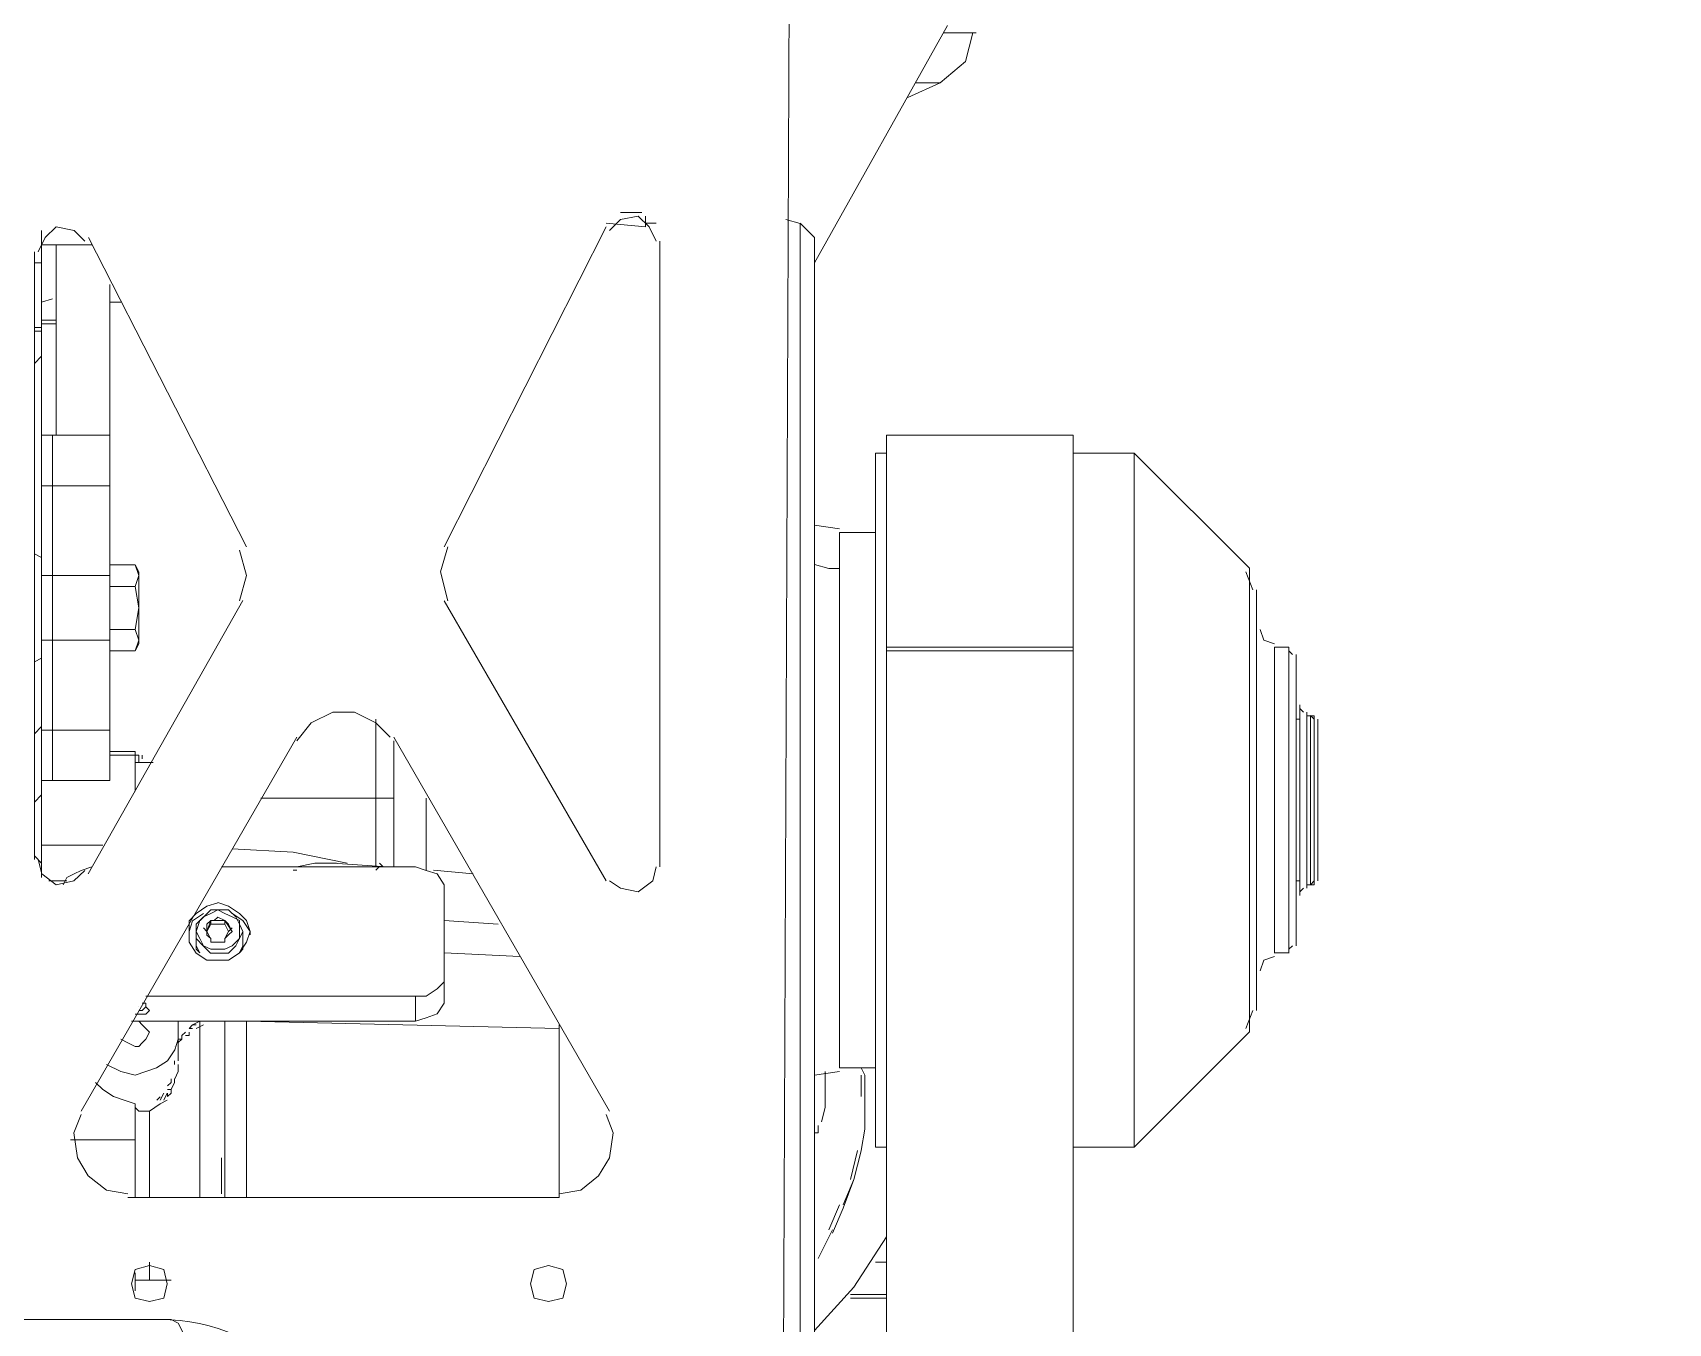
# Model space of a CAD drawing. Header units: inches. Extents: x 16065 to 240872, y 14603 to 37076.
# Drawn here: x 32385.7 to 32703.6, y 19422.7 to 19673.5 of the extents above; entities that cross this region are included whole.
import ezdxf

# ---------------------------------------------------------------- set-up
doc = ezdxf.new("R2010")
doc.units = ezdxf.units.IN
doc.header["$MEASUREMENT"] = 0
doc.layers.add('1', color=3, linetype='Continuous')
doc.layers.add('Dim', color=6, linetype='Continuous', lineweight=13)

# ---------------------------------------------------------------- blocks, each defined once
blk = doc.blocks.new('5')
at = {"layer": '1', "lineweight": 9}
for p, q in [((226.87393, -21.83551), (226.8752, -21.53579)), ((226.87964, -21.58595), (226.90314, -21.54402)), ((226.90251, -21.54531), (226.90823, -21.54531)), ((226.90631, -21.55039), (226.9076, -21.54531)), ((226.90187, -21.55418), (226.90631, -21.55039)), ((226.90187, -21.55418), (226.89615, -21.55674)), ((226.89615, -21.55674), (226.90187, -21.55418)), ((226.89742, -21.55418), (226.90186, -21.55418)), ((226.84535, -21.57705), (226.84916, -21.57705)), ((226.84852, -21.5777), (226.84535, -21.57832)), ((226.85044, -21.5796), (226.84852, -21.5777)), ((226.84979, -21.5796), (226.84979, -21.5777)), ((226.74309, -21.69454), (226.74309, -21.58024)), ((226.74565, -21.5796), (226.74373, -21.5815)), ((226.74882, -21.58023), (226.74565, -21.5796)), ((226.75071, -21.58213), (226.74882, -21.58023)), ((226.84282, -21.5796), (226.81422, -21.63611)), ((226.84282, -21.57897), (226.84978, -21.5796)), ((226.84978, -21.5796), (226.84282, -21.57897)), ((226.84535, -21.57832), (226.84343, -21.58023)), ((226.84979, -21.57897), (226.85169, -21.57897)), ((226.85169, -21.58213), (226.85044, -21.5796)), ((226.87457, -21.57832), (226.87709, -21.57898)), ((226.87964, -21.58149), (226.8771, -21.57896)), ((226.8771, -21.57897), (226.8771, -21.7828)), ((226.74373, -21.5815), (226.74248, -21.58403)), ((226.75197, -21.58278), (226.74309, -21.58278)), ((226.74564, -21.58278), (226.74564, -21.61642)), ((226.7793, -21.63611), (226.75135, -21.58149)), ((226.85233, -21.69263), (226.85233, -21.58212)), ((226.87964, -21.78026), (226.87964, -21.5815)), ((226.74184, -21.58403), (226.74184, -21.69135)), ((226.74309, -21.58595), (226.74184, -21.58595)), ((226.74309, -21.59293), (226.74501, -21.5923)), ((226.75516, -21.59292), (226.75516, -21.58976)), ((226.74309, -21.59356), (226.74309, -21.59356)), ((226.75516, -21.63928), (226.75516, -21.59292)), ((226.75707, -21.59293), (226.75516, -21.59293)), ((226.74309, -21.59737), (226.74184, -21.59737)), ((226.74309, -21.598), (226.74184, -21.598)), ((226.74564, -21.59611), (226.7431, -21.59611)), ((226.7431, -21.59611), (226.74564, -21.59611)), ((226.74564, -21.59675), (226.7431, -21.59675)), ((226.74309, -21.60246), (226.74184, -21.60374)), ((226.74309, -21.61643), (226.74501, -21.61643)), ((226.745, -21.61643), (226.745, -21.67739)), ((226.74501, -21.61643), (226.75516, -21.61643)), ((226.75516, -21.61643), (226.75516, -21.67739)), ((226.89235, -21.79932), (226.89235, -21.61643)), ((226.89235, -21.61643), (226.92537, -21.61643)), ((226.92537, -21.61643), (226.92537, -21.79932)), ((226.89043, -21.74218), (226.89043, -21.6196)), ((226.89043, -21.6196), (226.89235, -21.6196)), ((226.92537, -21.6196), (226.93615, -21.6196)), ((226.93615, -21.61959), (226.93615, -21.74218)), ((226.93615, -21.6196), (226.95648, -21.63992)), ((226.74309, -21.62533), (226.74501, -21.62533)), ((226.74501, -21.62533), (226.75516, -21.62533)), ((226.93615, -21.6285), (226.93615, -21.63674)), ((226.87964, -21.6323), (226.88408, -21.63293)), ((226.88409, -21.72818), (226.88409, -21.63358)), ((226.88409, -21.63358), (226.89043, -21.63358)), ((226.88409, -21.63358), (226.88409, -21.63358)), ((226.74309, -21.63802), (226.74184, -21.63739)), ((226.7793, -21.64119), (226.77803, -21.63674)), ((226.81485, -21.63611), (226.81358, -21.64055)), ((226.93615, -21.63675), (226.93615, -21.63993)), ((226.74309, -21.64118), (226.74501, -21.64118)), ((226.74501, -21.64118), (226.75516, -21.64118)), ((226.75962, -21.63928), (226.75516, -21.63928)), ((226.75516, -21.65452), (226.75516, -21.63928)), ((226.75516, -21.64056), (226.75516, -21.64117)), ((226.76025, -21.64056), (226.75962, -21.63928)), ((226.76025, -21.64118), (226.75962, -21.63928)), ((226.76025, -21.64119), (226.75962, -21.64311)), ((226.76025, -21.64055), (226.76025, -21.65327)), ((226.77803, -21.64564), (226.7793, -21.64119)), ((226.81358, -21.64055), (226.81485, -21.64564)), ((226.88219, -21.63993), (226.87965, -21.63927)), ((226.88409, -21.63993), (226.88219, -21.63993)), ((226.95712, -21.64373), (226.95585, -21.64057)), ((226.95648, -21.72184), (226.95648, -21.63992)), ((226.75962, -21.64311), (226.75516, -21.64311)), ((226.75962, -21.64311), (226.76025, -21.64692)), ((226.95775, -21.71803), (226.95775, -21.64374)), ((226.75134, -21.6939), (226.77863, -21.64563)), ((226.76025, -21.64692), (226.75962, -21.65072)), ((226.81422, -21.64564), (226.84281, -21.69516)), ((226.74309, -21.65263), (226.74501, -21.65263)), ((226.74501, -21.65263), (226.75516, -21.65263)), ((226.75962, -21.65072), (226.75516, -21.65072)), ((226.75516, -21.65327), (226.75516, -21.65263)), ((226.75962, -21.65072), (226.76025, -21.65264)), ((226.76025, -21.65264), (226.75962, -21.65451)), ((226.95839, -21.65072), (226.95904, -21.65262)), ((226.95904, -21.65262), (226.96092, -21.65327)), ((226.74309, -21.6558), (226.74184, -21.65645)), ((226.75962, -21.65451), (226.75516, -21.65451)), ((226.75516, -21.67231), (226.75516, -21.65452)), ((226.76025, -21.65327), (226.75962, -21.65451)), ((226.89361, -21.65388), (226.89235, -21.65388)), ((226.89235, -21.65388), (226.92537, -21.65388)), ((226.89235, -21.65451), (226.92537, -21.65451)), ((226.89488, -21.65388), (226.89361, -21.65388)), ((226.89552, -21.65388), (226.89488, -21.65388)), ((226.92537, -21.65388), (226.89552, -21.65388)), ((226.96092, -21.70789), (226.96092, -21.65388)), ((226.96092, -21.65388), (226.96348, -21.65388)), ((226.96348, -21.65388), (226.96348, -21.70789)), ((226.96411, -21.65517), (226.96348, -21.65452)), ((226.96474, -21.65517), (226.96474, -21.70661)), ((226.96603, -21.66533), (226.96538, -21.6647)), ((226.96539, -21.66404), (226.96539, -21.66404)), ((226.96539, -21.69771), (226.96539, -21.66405)), ((226.96539, -21.66405), (226.96539, -21.69771)), ((226.79073, -21.66723), (226.78819, -21.67041)), ((226.79454, -21.66533), (226.79073, -21.66723)), ((226.79836, -21.66533), (226.79454, -21.66533)), ((226.80217, -21.66723), (226.79836, -21.66533)), ((226.80217, -21.66658), (226.80217, -21.69262)), ((226.8047, -21.66976), (226.80217, -21.66723)), ((226.96474, -21.66658), (226.96538, -21.66658)), ((226.96664, -21.66533), (226.96664, -21.69644)), ((226.96664, -21.66596), (226.96726, -21.66596)), ((226.96726, -21.66595), (226.96792, -21.66658)), ((226.96727, -21.69583), (226.96727, -21.66596)), ((226.96727, -21.66596), (226.96793, -21.66596)), ((226.96792, -21.66596), (226.96792, -21.66659)), ((226.96792, -21.66658), (226.96792, -21.66658)), ((226.96792, -21.66658), (226.96792, -21.66787)), ((226.96792, -21.66659), (226.96792, -21.68054)), ((226.96855, -21.66658), (226.96855, -21.69515)), ((226.74309, -21.66787), (226.74184, -21.66914)), ((226.74309, -21.66851), (226.74501, -21.66851)), ((226.74501, -21.66851), (226.75516, -21.66851)), ((226.78819, -21.66976), (226.75008, -21.73582)), ((226.84344, -21.73582), (226.80533, -21.66975)), ((226.80533, -21.68055), (226.80533, -21.67041)), ((226.80533, -21.67041), (226.80533, -21.68055)), ((226.75962, -21.67231), (226.75516, -21.67231)), ((226.75962, -21.67296), (226.75516, -21.67296)), ((226.75962, -21.67931), (226.75962, -21.67231)), ((226.76025, -21.67296), (226.75962, -21.67296)), ((226.76025, -21.67421), (226.76025, -21.67295)), ((226.76025, -21.67422), (226.76025, -21.67296)), ((226.76086, -21.67296), (226.76086, -21.67357)), ((226.76278, -21.67421), (226.75963, -21.67421)), ((226.75963, -21.67421), (226.76278, -21.67421)), ((226.76025, -21.67421), (226.76025, -21.67421)), ((226.74309, -21.67738), (226.74501, -21.67738)), ((226.74501, -21.67738), (226.75516, -21.67738)), ((226.74309, -21.67992), (226.74184, -21.68121)), ((226.78183, -21.68055), (226.80217, -21.68055)), ((226.80217, -21.68055), (226.80532, -21.68055)), ((226.80533, -21.68055), (226.80533, -21.69263)), ((226.81106, -21.68055), (226.81106, -21.69329)), ((226.96792, -21.68054), (226.96792, -21.69515)), ((226.74184, -21.69071), (226.74247, -21.69134)), ((226.74309, -21.692), (226.74184, -21.69071)), ((226.75389, -21.68881), (226.74309, -21.68881)), ((226.78755, -21.69008), (226.77675, -21.68945)), ((226.79708, -21.692), (226.78755, -21.69008)), ((226.74247, -21.69134), (226.7431, -21.69389)), ((226.74881, -21.69516), (226.75071, -21.69328)), ((226.75008, -21.69328), (226.74882, -21.69391)), ((226.75197, -21.69263), (226.75008, -21.69328)), ((226.77485, -21.69263), (226.80914, -21.69263)), ((226.78755, -21.69327), (226.78819, -21.69327)), ((226.79136, -21.69199), (226.78819, -21.69263)), ((226.78819, -21.69263), (226.79136, -21.69199)), ((226.78819, -21.69263), (226.78819, -21.69263)), ((226.79199, -21.692), (226.79137, -21.692)), ((226.79199, -21.69263), (226.79137, -21.69263)), ((226.79199, -21.692), (226.79199, -21.692)), ((226.79199, -21.692), (226.79455, -21.692)), ((226.79455, -21.692), (226.79199, -21.692)), ((226.79455, -21.692), (226.80407, -21.69263)), ((226.79518, -21.692), (226.79455, -21.692)), ((226.79581, -21.69263), (226.79518, -21.69263)), ((226.80217, -21.69327), (226.80278, -21.69262)), ((226.80278, -21.69262), (226.80217, -21.69262)), ((226.80217, -21.69263), (226.80217, -21.69263)), ((226.80342, -21.69263), (226.80277, -21.69199)), ((226.80278, -21.69263), (226.80278, -21.69263)), ((226.81106, -21.69328), (226.80915, -21.69263)), ((226.81296, -21.69391), (226.81106, -21.69328)), ((226.81233, -21.69327), (226.81931, -21.69391)), ((226.85107, -21.69516), (226.85169, -21.69263)), ((226.7431, -21.69389), (226.74564, -21.69581)), ((226.74753, -21.69516), (226.74438, -21.69516)), ((226.74564, -21.69581), (226.74881, -21.69516)), ((226.74753, -21.69455), (226.74691, -21.69581)), ((226.74882, -21.69391), (226.74753, -21.69455)), ((226.81422, -21.69581), (226.81296, -21.69391)), ((226.81422, -21.69707), (226.81422, -21.69581)), ((226.84344, -21.69516), (226.84536, -21.69645)), ((226.84536, -21.69645), (226.84851, -21.69708)), ((226.84851, -21.69708), (226.85107, -21.69516)), ((226.96474, -21.69516), (226.96538, -21.69516)), ((226.96539, -21.69707), (226.96603, -21.69644)), ((226.96664, -21.69582), (226.96726, -21.69582)), ((226.96793, -21.69516), (226.96727, -21.69582)), ((226.96727, -21.69582), (226.96793, -21.69582)), ((226.96792, -21.6939), (226.96792, -21.69517)), ((226.96792, -21.69582), (226.96792, -21.69516)), ((226.96792, -21.69517), (226.96792, -21.69582)), ((226.96792, -21.69582), (226.96792, -21.69582)), ((226.77231, -21.69962), (226.77421, -21.69899)), ((226.77611, -21.69962), (226.77422, -21.69897)), ((226.81422, -21.71486), (226.81422, -21.69707)), ((226.96539, -21.69771), (226.96539, -21.69771)), ((226.76914, -21.70217), (226.77041, -21.70088)), ((226.76977, -21.70217), (226.76914, -21.70407)), ((226.76914, -21.70407), (226.76914, -21.70217)), ((226.77167, -21.70088), (226.76977, -21.70217)), ((226.77167, -21.70153), (226.7704, -21.70279)), ((226.77104, -21.70215), (226.7704, -21.70407)), ((226.77041, -21.70088), (226.77231, -21.69962)), ((226.77167, -21.70152), (226.77104, -21.70215)), ((226.77296, -21.70024), (226.77167, -21.70153)), ((226.77296, -21.70089), (226.77167, -21.70152)), ((226.77231, -21.70279), (226.77296, -21.70216)), ((226.77296, -21.70216), (226.77231, -21.70408)), ((226.77421, -21.70023), (226.77296, -21.70089)), ((226.77421, -21.70024), (226.77296, -21.70024)), ((226.77358, -21.70216), (226.77296, -21.70216)), ((226.77296, -21.70216), (226.77296, -21.70216)), ((226.77296, -21.70216), (226.77296, -21.70279)), ((226.77421, -21.70153), (226.77359, -21.70216)), ((226.77359, -21.70216), (226.77548, -21.70216)), ((226.77549, -21.70089), (226.77421, -21.70023)), ((226.77548, -21.70216), (226.77421, -21.70153)), ((226.77612, -21.70024), (226.77422, -21.70024)), ((226.77675, -21.70407), (226.77548, -21.70215)), ((226.77548, -21.70216), (226.77548, -21.70216)), ((226.77548, -21.70216), (226.77548, -21.70216)), ((226.77611, -21.70279), (226.77548, -21.70216)), ((226.77548, -21.70216), (226.77548, -21.70279)), ((226.77676, -21.70152), (226.77549, -21.70089)), ((226.77803, -21.70089), (226.77611, -21.69962)), ((226.77741, -21.70152), (226.77612, -21.70024)), ((226.77676, -21.70089), (226.77864, -21.70215)), ((226.77803, -21.70215), (226.77676, -21.70152)), ((226.77803, -21.70279), (226.77741, -21.70152)), ((226.7793, -21.70215), (226.77803, -21.70089)), ((226.77803, -21.70407), (226.77803, -21.70215)), ((226.77864, -21.70215), (226.77993, -21.70407)), ((226.77993, -21.70407), (226.7793, -21.70215)), ((226.81422, -21.70216), (226.82374, -21.70279)), ((226.76914, -21.70597), (226.76914, -21.70407)), ((226.76914, -21.70407), (226.76914, -21.7047)), ((226.76914, -21.7047), (226.76914, -21.7047)), ((226.7704, -21.70279), (226.7704, -21.70408)), ((226.7704, -21.70407), (226.77104, -21.70533)), ((226.77041, -21.70407), (226.77041, -21.70534)), ((226.77041, -21.70598), (226.77041, -21.70408)), ((226.77167, -21.70341), (226.77231, -21.70407)), ((226.77231, -21.70408), (226.77231, -21.70279)), ((226.77296, -21.7028), (226.77231, -21.70408)), ((226.77231, -21.70407), (226.77231, -21.70407)), ((226.77231, -21.70407), (226.77231, -21.70407)), ((226.77231, -21.70407), (226.77295, -21.70534)), ((226.77231, -21.70408), (226.77231, -21.70471)), ((226.77231, -21.70471), (226.77296, -21.70532)), ((226.77548, -21.7028), (226.77296, -21.7028)), ((226.77548, -21.70533), (226.77611, -21.70406)), ((226.77611, -21.7047), (226.77548, -21.70533)), ((226.77611, -21.70407), (226.77549, -21.70279)), ((226.77675, -21.70408), (226.77611, -21.70279)), ((226.77676, -21.70342), (226.77611, -21.70407)), ((226.77675, -21.70406), (226.77611, -21.7047)), ((226.77675, -21.70407), (226.77675, -21.70407)), ((226.77675, -21.70407), (226.77675, -21.70407)), ((226.77864, -21.70407), (226.77803, -21.70279)), ((226.77803, -21.70533), (226.77803, -21.70407)), ((226.77804, -21.70534), (226.77865, -21.70407)), ((226.77864, -21.70598), (226.77864, -21.70408)), ((226.77992, -21.70407), (226.77929, -21.70597)), ((226.77993, -21.7047), (226.77993, -21.70407)), ((226.77041, -21.70789), (226.76914, -21.70597)), ((226.77041, -21.70533), (226.77041, -21.70661)), ((226.77041, -21.70534), (226.77166, -21.7066)), ((226.77041, -21.70723), (226.77041, -21.70598)), ((226.77041, -21.70661), (226.77104, -21.70788)), ((226.77104, -21.70788), (226.77041, -21.70723)), ((226.77231, -21.70915), (226.77041, -21.70789)), ((226.77104, -21.70533), (226.77167, -21.7066)), ((226.77166, -21.7066), (226.77295, -21.70789)), ((226.77167, -21.7066), (226.77296, -21.70723)), ((226.77295, -21.70789), (226.77422, -21.70789)), ((226.77296, -21.70533), (226.77296, -21.70598)), ((226.77296, -21.70598), (226.77358, -21.70598)), ((226.77296, -21.70723), (226.77421, -21.70723)), ((226.77358, -21.70598), (226.77548, -21.70598)), ((226.77359, -21.70598), (226.77421, -21.70598)), ((226.77421, -21.70598), (226.77548, -21.70598)), ((226.77421, -21.70723), (226.77549, -21.70723)), ((226.77422, -21.70789), (226.77612, -21.70789)), ((226.77548, -21.70598), (226.77548, -21.70532)), ((226.77548, -21.70598), (226.77548, -21.70598)), ((226.77549, -21.70723), (226.77676, -21.7066)), ((226.77802, -21.70789), (226.7761, -21.70915)), ((226.77612, -21.70789), (226.77739, -21.7066)), ((226.77676, -21.7066), (226.77803, -21.70533)), ((226.77739, -21.7066), (226.77804, -21.70534)), ((226.77929, -21.70597), (226.77802, -21.70789)), ((226.77864, -21.7066), (226.77803, -21.70788)), ((226.77803, -21.70788), (226.77864, -21.70723)), ((226.77864, -21.70533), (226.77864, -21.7066)), ((226.77864, -21.70723), (226.77864, -21.70598)), ((226.81422, -21.70788), (226.82756, -21.70851)), ((226.96092, -21.70788), (226.96348, -21.70788)), ((226.96348, -21.70723), (226.96411, -21.7066)), ((226.77421, -21.70915), (226.77231, -21.70915)), ((226.7761, -21.70915), (226.77421, -21.70915)), ((226.95903, -21.70914), (226.9584, -21.71104)), ((226.96092, -21.70851), (226.95903, -21.70914)), ((226.81296, -21.71423), (226.81421, -21.71295)), ((226.81421, -21.71295), (226.81421, -21.71105)), ((226.76153, -21.71548), (226.80914, -21.71548)), ((226.80914, -21.71548), (226.80914, -21.71995)), ((226.80914, -21.71548), (226.81106, -21.71548)), ((226.81106, -21.71548), (226.81296, -21.71423)), ((226.81422, -21.71676), (226.81422, -21.71486)), ((226.75962, -21.71866), (226.76152, -21.71866)), ((226.76025, -21.71741), (226.76025, -21.71741)), ((226.76085, -21.71802), (226.76025, -21.71802)), ((226.76025, -21.71803), (226.76086, -21.71803)), ((226.76152, -21.71741), (226.76085, -21.71802)), ((226.76153, -21.71676), (226.76086, -21.71676)), ((226.76086, -21.71803), (226.76153, -21.71742)), ((226.76152, -21.71741), (226.76152, -21.71676)), ((226.76214, -21.71802), (226.76152, -21.71741)), ((226.76152, -21.71866), (226.76214, -21.71802)), ((226.76153, -21.71742), (226.76153, -21.71676)), ((226.76153, -21.71676), (226.76153, -21.71742)), ((226.76153, -21.71742), (226.76153, -21.71676)), ((226.80915, -21.71994), (226.81106, -21.71931)), ((226.81106, -21.71931), (226.81296, -21.71865)), ((226.81296, -21.71865), (226.81422, -21.71676)), ((226.95585, -21.7212), (226.95712, -21.71804)), ((226.80914, -21.71995), (226.75897, -21.71995)), ((226.75962, -21.71995), (226.75962, -21.71995)), ((226.75962, -21.71995), (226.76025, -21.71995)), ((226.76025, -21.71995), (226.76085, -21.72058)), ((226.76085, -21.72058), (226.76152, -21.72121)), ((226.76152, -21.72121), (226.76214, -21.72184)), ((226.76215, -21.72184), (226.76152, -21.72312)), ((226.76722, -21.72057), (226.76722, -21.71994)), ((226.76722, -21.72184), (226.76722, -21.72057)), ((226.76722, -21.72693), (226.76722, -21.72183)), ((226.76722, -21.72311), (226.76722, -21.72185)), ((226.76786, -21.71995), (226.76786, -21.71995)), ((226.76786, -21.72311), (226.76786, -21.72248)), ((226.76786, -21.72248), (226.76786, -21.72311)), ((226.76786, -21.72248), (226.76786, -21.72248)), ((226.76786, -21.72248), (226.76786, -21.72248)), ((226.76849, -21.72184), (226.76787, -21.72247)), ((226.76849, -21.72184), (226.76849, -21.72184)), ((226.76914, -21.72247), (226.76849, -21.72247)), ((226.76976, -21.72058), (226.76914, -21.72119)), ((226.76914, -21.72119), (226.76976, -21.72058)), ((226.76977, -21.7212), (226.76914, -21.7212)), ((226.76914, -21.72184), (226.76914, -21.72184)), ((226.76914, -21.72184), (226.76914, -21.72247)), ((226.77041, -21.72058), (226.76976, -21.72058)), ((226.77104, -21.71995), (226.76977, -21.72058)), ((226.77167, -21.72058), (226.77041, -21.72119)), ((226.77104, -21.75106), (226.77104, -21.71995)), ((226.77296, -21.71995), (226.77104, -21.71995)), ((226.77296, -21.71995), (226.77296, -21.71995)), ((226.77358, -21.71995), (226.77486, -21.71995)), ((226.77421, -21.71995), (226.77549, -21.71995)), ((226.77548, -21.73072), (226.77548, -21.71995)), ((226.77548, -21.71995), (226.77548, -21.73072)), ((226.77549, -21.71995), (226.7774, -21.71995)), ((226.83455, -21.7212), (226.77929, -21.71993)), ((226.7793, -21.71995), (226.7793, -21.71995)), ((226.7793, -21.75106), (226.7793, -21.71995)), ((226.7793, -21.71995), (226.7793, -21.71995)), ((226.83455, -21.7212), (226.83455, -21.72059)), ((226.83455, -21.75107), (226.83455, -21.7212)), ((226.93615, -21.7212), (226.93615, -21.72502)), ((226.93615, -21.74218), (226.95648, -21.72183)), ((226.95648, -21.72184), (226.95648, -21.72184)), ((226.75833, -21.72374), (226.75708, -21.72311)), ((226.75962, -21.72437), (226.75833, -21.72374)), ((226.76025, -21.72437), (226.75962, -21.72437)), ((226.76086, -21.72374), (226.76025, -21.72437)), ((226.76152, -21.72312), (226.76086, -21.72374)), ((226.76531, -21.72693), (226.7666, -21.72501)), ((226.76659, -21.72437), (226.76659, -21.72437)), ((226.7666, -21.72501), (226.76722, -21.72311)), ((226.76722, -21.72311), (226.76786, -21.72311)), ((226.76722, -21.72311), (226.76722, -21.72372)), ((226.76786, -21.72311), (226.76722, -21.72372)), ((226.75453, -21.72756), (226.75707, -21.72883)), ((226.76151, -21.72883), (226.76341, -21.72819)), ((226.76341, -21.72819), (226.76531, -21.72693)), ((226.76659, -21.72756), (226.76659, -21.72693)), ((226.76722, -21.72756), (226.76722, -21.72883)), ((226.76722, -21.72819), (226.76722, -21.72756)), ((226.76722, -21.72883), (226.76722, -21.72819)), ((226.76722, -21.72819), (226.76722, -21.72819)), ((226.88409, -21.72819), (226.89043, -21.72819)), ((226.8879, -21.72819), (226.88853, -21.72948)), ((226.88853, -21.72948), (226.8879, -21.72819)), ((226.75263, -21.73073), (226.75388, -21.73202)), ((226.75707, -21.72883), (226.75961, -21.72948)), ((226.75961, -21.72948), (226.76151, -21.72883)), ((226.76531, -21.73136), (226.76597, -21.73073)), ((226.76596, -21.73202), (226.76659, -21.73073)), ((226.76597, -21.73073), (226.76597, -21.7301)), ((226.76659, -21.73073), (226.76659, -21.7301)), ((226.76722, -21.72883), (226.7666, -21.73011)), ((226.7666, -21.73011), (226.76722, -21.72883)), ((226.77548, -21.73582), (226.77548, -21.73072)), ((226.77548, -21.73072), (226.77548, -21.73582)), ((226.88409, -21.72883), (226.87965, -21.72948)), ((226.88154, -21.72883), (226.88154, -21.73517)), ((226.8879, -21.73326), (226.8879, -21.72947)), ((226.88853, -21.73327), (226.88853, -21.72948)), ((226.75388, -21.73202), (226.7558, -21.73326)), ((226.7558, -21.73326), (226.7577, -21.73389)), ((226.7577, -21.73389), (226.75961, -21.73453)), ((226.76342, -21.7339), (226.76404, -21.73327)), ((226.76405, -21.7339), (226.76467, -21.73264)), ((226.76405, -21.73453), (226.7653, -21.7339)), ((226.76468, -21.7339), (226.7653, -21.73264)), ((226.76531, -21.73202), (226.76597, -21.73202)), ((226.76597, -21.73265), (226.76531, -21.73326)), ((226.76531, -21.73326), (226.76531, -21.73265)), ((226.76597, -21.73202), (226.76597, -21.73265)), ((226.88853, -21.73327), (226.88853, -21.73901)), ((226.88853, -21.73901), (226.88853, -21.73327)), ((226.75008, -21.73643), (226.74881, -21.73964)), ((226.75962, -21.73453), (226.75962, -21.75106)), ((226.75962, -21.73518), (226.75962, -21.73518)), ((226.75962, -21.73518), (226.76025, -21.73581)), ((226.76025, -21.73581), (226.76085, -21.73581)), ((226.76085, -21.73581), (226.76214, -21.73581)), ((226.76215, -21.73582), (226.76405, -21.73453)), ((226.76215, -21.73582), (226.76405, -21.73453)), ((226.76215, -21.75106), (226.76215, -21.73582)), ((226.77548, -21.73643), (226.77548, -21.73582)), ((226.77548, -21.73582), (226.77548, -21.73643)), ((226.77548, -21.74406), (226.77548, -21.73643)), ((226.84409, -21.73963), (226.84282, -21.73643)), ((226.88154, -21.73517), (226.88091, -21.73772)), ((226.74881, -21.73964), (226.74944, -21.74407)), ((226.77548, -21.73706), (226.77548, -21.74406)), ((226.84343, -21.74406), (226.84409, -21.73963)), ((226.87964, -21.74154), (226.87964, -21.73964)), ((226.87964, -21.73964), (226.88027, -21.73964)), ((226.88027, -21.73964), (226.88027, -21.73836)), ((226.88853, -21.73901), (226.88791, -21.7428)), ((226.88791, -21.7428), (226.88853, -21.73901)), ((226.74819, -21.74089), (226.75963, -21.74089)), ((226.89043, -21.74218), (226.89235, -21.74218)), ((226.92537, -21.74218), (226.93615, -21.74218)), ((226.74944, -21.74407), (226.75134, -21.74725)), ((226.77485, -21.75042), (226.77485, -21.74406)), ((226.77548, -21.74406), (226.77548, -21.74406)), ((226.77548, -21.74406), (226.77548, -21.74406)), ((226.77548, -21.74978), (226.77548, -21.74407)), ((226.84151, -21.74726), (226.84343, -21.74406)), ((226.88599, -21.74788), (226.88726, -21.7428)), ((226.88662, -21.74789), (226.88791, -21.74281)), ((226.75134, -21.74725), (226.75453, -21.74978)), ((226.83836, -21.74979), (226.84151, -21.74726)), ((226.88472, -21.75295), (226.88662, -21.74787)), ((226.88472, -21.75234), (226.88662, -21.74789)), ((226.75453, -21.74978), (226.75834, -21.75043)), ((226.75833, -21.75106), (226.83455, -21.75106)), ((226.77548, -21.75106), (226.77548, -21.74977)), ((226.77548, -21.75042), (226.77548, -21.75106)), ((226.83455, -21.75042), (226.83836, -21.74979)), ((226.88219, -21.75677), (226.88409, -21.75235)), ((226.88282, -21.7574), (226.88472, -21.75295)), ((226.88282, -21.75678), (226.88027, -21.76186)), ((226.88027, -21.76186), (226.88282, -21.75678)), ((226.88661, -21.76693), (226.89234, -21.75803)), ((226.76215, -21.76566), (226.76215, -21.76247)), ((226.89235, -21.76247), (226.89043, -21.76247)), ((226.75962, -21.76377), (226.75898, -21.7663)), ((226.76215, -21.76311), (226.75962, -21.76377)), ((226.75962, -21.76439), (226.75962, -21.76755)), ((226.76596, -21.76566), (226.75963, -21.76566)), ((226.75963, -21.76566), (226.76596, -21.76566)), ((226.76467, -21.76377), (226.76215, -21.76311)), ((226.7653, -21.7663), (226.76467, -21.76377)), ((226.83011, -21.76377), (226.82946, -21.7663)), ((226.83265, -21.76311), (226.83011, -21.76377)), ((226.83518, -21.76377), (226.83265, -21.76311)), ((226.83582, -21.7663), (226.83518, -21.76377)), ((226.75898, -21.7663), (226.75962, -21.76883)), ((226.76467, -21.76883), (226.7653, -21.7663)), ((226.82946, -21.7663), (226.83011, -21.76883)), ((226.83518, -21.76883), (226.83582, -21.7663)), ((226.87964, -21.77454), (226.88661, -21.76693)), ((226.89235, -21.76819), (226.88599, -21.76819)), ((226.75962, -21.76883), (226.76215, -21.76946)), ((226.76215, -21.76946), (226.76467, -21.76883)), ((226.83011, -21.76883), (226.83265, -21.76946)), ((226.83265, -21.76946), (226.83518, -21.76883)), ((226.88599, -21.76884), (226.89234, -21.76884)), ((226.5024, -21.77264), (226.76405, -21.77264)), ((226.76405, -21.77264), (226.76596, -21.77264)), ((226.76596, -21.77264), (226.76722, -21.77329)), ((226.76722, -21.77329), (226.76849, -21.77582))]:
    blk.add_line(p, q, dxfattribs=at)
blk.add_ellipse((226.7643, -21.81389), major_axis=(0, 0.04126), ratio=0.874097, start_param=-1.494487, end_param=0.006714, dxfattribs=at)

msp = doc.modelspace()

# ---------------------------------------------------------------- linework, layer by layer
msp.add_open_spline([(19700.7453, 21216.29254), (20897.07389, 20708.05365), (22824.48941, 19850.93499), (26868.44058, 18287.01634), (30516.36333, 17530.31409), (35462.14712, 17530.31409), (39099.37122, 17545.28939), (41523.6453, 17530.19254)], degree=3, knots=[0, 0, 0, 0, 3.550687011, 7.088547091, 10.454405696, 13.763203424, 20.37636341, 20.37636341, 20.37636341, 20.37636341])

# ---------------------------------------------------------------- block references
at = {"layer": 'Dim', "xscale": 1100, "yscale": 1100, "zscale": 1100}
msp.add_blockref('5', (-217029.94002, 43373.34849), dxfattribs=at)

doc.saveas('drawing.dxf')
